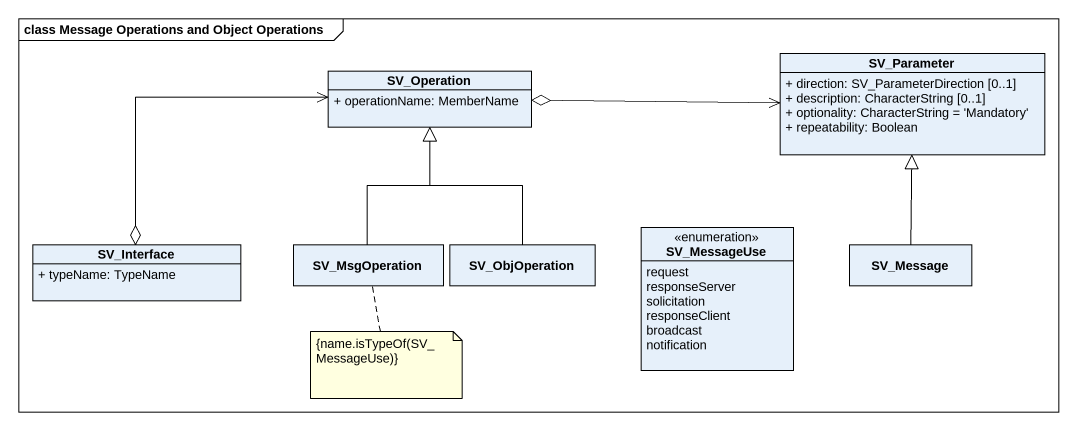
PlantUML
@startuml
mainframe class Message Operations and Object Operations
hide circle
hide empty members
skinparam classAttributeIconSize 0
class SV_Parameter {
  + direction: SV_ParameterDirection [0..1]
  + description: CharacterString [0..1]
  + optionality: CharacterString = 'Mandatory'
  + repeatability: Boolean
}
class SV_Operation {
  + operationName: MemberName
}
class SV_Interface {
  + typeName: TypeName
}
class SV_MsgOperation
class SV_ObjOperation
enum SV_MessageUse {
  request
  responseServer
  solicitation
  responseClient
  broadcast
  notification
}
class SV_Message
SV_Operation o-right-> SV_Parameter
SV_Interface o-right-> SV_Operation
SV_MsgOperation -up-|> SV_Operation
SV_ObjOperation -up-|> SV_Operation
SV_Message -up-|> SV_Parameter
note bottom of SV_MsgOperation : {name.isTypeOf(SV_MessageUse)}
@enduml
